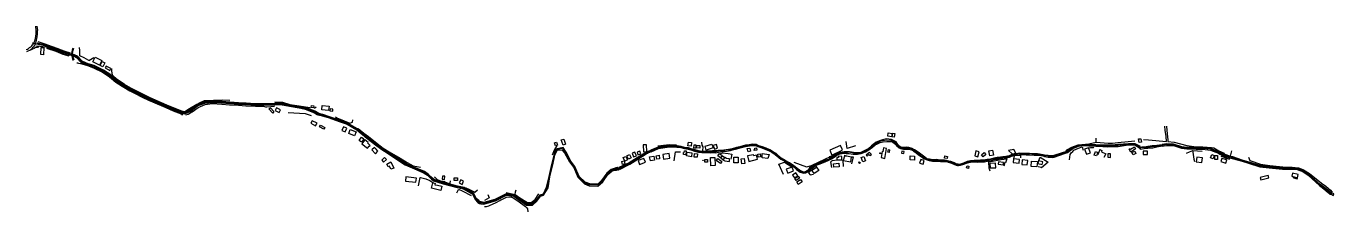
# Model space of a CAD drawing. Header units: metres. Extents: x 597717 to 615580, y 9471410 to 9478852.
# Drawn here: x 597717 to 601884, y 9478259 to 9478852 of the extents above; entities that cross this region are included whole.
import ezdxf

# ---------------------------------------------------------------- set-up
doc = ezdxf.new("R2010")
doc.units = ezdxf.units.M
for name, color, linetype in [('BORDE DE VIA EXIST', 1, 'Continuous'), ('canal de regadio', 144, 'Continuous'), ('cerco', 36, 'Continuous'), ('muros', 3, 'Continuous'), ('OBRAS DE ARTE', 5, 'Continuous'), ('pilon de agua', 162, 'Continuous'), ('VIVIENDA', 6, 'Continuous')]:
    doc.layers.add(name, color=color, linetype=linetype)

msp = doc.modelspace()

# ---------------------------------------------------------------- hatches: boundary and pattern name
at = {"layer": 'OBRAS DE ARTE'}
h = msp.add_hatch(dxfattribs=at)
h.set_pattern_fill('AR-CONC', color=256, scale=0.01)
h.paths.add_polyline_path([(598660, 9478571.1), (598658.3, 9478566.1), (598654.2, 9478566.4), (598647.2, 9478568.9), (598648.4, 9478572), (598649.4, 9478575.1), (598656.3, 9478572)])
h = msp.add_hatch(dxfattribs=at)
h.set_pattern_fill('AR-CONC', color=256, scale=0.01)
h.paths.add_polyline_path([(601342.3, 9478473.5), (601343, 9478468.1), (601326.1, 9478465), (601312.4, 9478462.1), (601297.1, 9478460.8), (601285.4, 9478459.7), (601273.6, 9478457.7), (601273.5, 9478460.4), (601273.1, 9478464.6), (601284.9, 9478466.3), (601296.7, 9478468.7), (601311.3, 9478470.5), (601326, 9478471.2)])
h = msp.add_hatch(dxfattribs=at)
h.set_pattern_fill('AR-CONC', color=256, scale=0.01)
h.paths.add_polyline_path([(601342.3, 9478473.5), (601343, 9478468.1), (601326.1, 9478465), (601312.4, 9478462.1), (601297.1, 9478460.8), (601285.4, 9478459.7), (601273.6, 9478457.7), (601273.5, 9478460.4), (601273.1, 9478464.6), (601278.8, 9478466.4), (601284.9, 9478466.3), (601296.7, 9478468.7), (601311.3, 9478470.5), (601326, 9478471.2)])
h = msp.add_hatch(dxfattribs=at)
h.set_pattern_fill('AR-CONC', color=256, scale=0.01)
h.paths.add_polyline_path([(599710.6, 9478455.8), (599712.1, 9478450.9), (599700.9, 9478446.3), (599699.1, 9478451.1), (599705.4, 9478453.7)])
h = msp.add_hatch(dxfattribs=at)
h.set_pattern_fill('AR-CONC', color=256, scale=0.01)
edge = h.paths.add_edge_path()
edge.add_line((599597.9, 9478398.9), (599597.6, 9478398))
edge.add_line((599597.6, 9478398), (599594.8, 9478397.5))
edge.add_line((599594.8, 9478397.5), (599593.2, 9478397.2))
edge.add_line((599593.2, 9478397.2), (599594.2, 9478391.4))
edge.add_line((599594.2, 9478391.4), (599601.5, 9478392.1))
edge.add_line((599601.5, 9478392.1), (599608.8, 9478393.5))
edge.add_line((599608.8, 9478393.5), (599606.6, 9478399.3))
h = msp.add_hatch(dxfattribs=at)
h.set_pattern_fill('AR-CONC', color=256, scale=0.01)
h.paths.add_polyline_path([(599168.3, 9478284.7), (599168.9, 9478287.4), (599169, 9478290.2), (599165.2, 9478291.5), (599161.3, 9478295.2), (599159.9, 9478292.3), (599158.9, 9478288.3), (599163.5, 9478285.9)])

# ---------------------------------------------------------------- linework, layer by layer
at = {"layer": 'BORDE DE VIA EXIST', "flags": 128}
for points, elevation in [([(598649.4, 9478575.1), (598639.7, 9478580.1), (598608.9, 9478591.5), (598588.4, 9478595.1), (598558.1, 9478600.5), (598534.3, 9478605.5), (598521.8, 9478606), (598509.9, 9478604.5), (598474.2, 9478603.8), (598448.4, 9478603.5), (598419, 9478605.5), (598395, 9478606.7), (598367.1, 9478609.4), (598342.9, 9478611.3), (598310.2, 9478612.6), (598286.5, 9478610.6), (598262.4, 9478600.4), (598239.9, 9478584.7), (598223.5, 9478577), (598214, 9478577.4), (598189.1, 9478587.3), (598165.8, 9478597.7), (598130.1, 9478613.3), (598110.2, 9478622), (598090.2, 9478631.4), (598068.5, 9478642.4), (598052.3, 9478650.8), (598030.2, 9478664.1), (598006.4, 9478679.3), (597987.4, 9478696.6), (597963.7, 9478711.6), (597934.5, 9478725.7), (597914.9, 9478730.9), (597895.5, 9478739.6), (597880.8, 9478756.1), (597866.5, 9478762.7), (597863.6, 9478762.7), (597855.9, 9478763.8), (597836.7, 9478768.8), (597814.7, 9478778.2), (597782.4, 9478789.9), (597752.2, 9478797)], 360.7), ([(597750.3, 9478788.8), (597781.4, 9478785.3), (597813, 9478774.5), (597835.2, 9478764.8), (597854.5, 9478759.7), (597863.2, 9478758.7), (597866.8, 9478758.5), (597877.3, 9478751.6), (597892.2, 9478736.1), (597913.6, 9478727.2), (597932.7, 9478721.2), (597961.4, 9478707.5), (597985.1, 9478693.4), (598004.4, 9478676.2), (598027.1, 9478659.8), (598050.6, 9478647.8), (598066.9, 9478639), (598088.1, 9478627.3), (598109.1, 9478618.8), (598128.3, 9478609.3), (598163.7, 9478593.2), (598187, 9478583), (598212.5, 9478572.9), (598223.9, 9478572.1), (598242.8, 9478580.6), (598263.9, 9478597.5), (598286.9, 9478605.9), (598310.2, 9478608)], 338.2), ([(598310.2, 9478608), (598342, 9478606.5), (598366.9, 9478604.8), (598394.7, 9478602.3), (598418.4, 9478601.5), (598449.6, 9478599.7), (598474.8, 9478599.5), (598510.5, 9478600.6), (598522.4, 9478601.5), (598533.8, 9478600.8), (598557.1, 9478596.2), (598587.9, 9478591.1), (598607.9, 9478586.4), (598636.8, 9478574.9), (598647.2, 9478568.9)], 338.2), ([(598658.3, 9478566.1), (598662.1, 9478565.4), (598683.6, 9478559), (598716.5, 9478547.3), (598741.6, 9478538.2), (598772.4, 9478520.4), (598786.2, 9478509.2), (598790.6, 9478505.2), (598804.5, 9478493.6), (598831.9, 9478472.4), (598852.6, 9478457.8), (598872.1, 9478445.1), (598905.9, 9478423.1), (598926.4, 9478409.1), (598949, 9478399.7), (598973.6, 9478388.2), (598987, 9478382.1), (598997.8, 9478375.8), (599010.4, 9478363.2), (599017.3, 9478358.2), (599048.5, 9478348.4), (599092.9, 9478336.6), (599111.7, 9478331.9), (599141.9, 9478314.7), (599149.9, 9478298.6), (599158.9, 9478288.3)], 360.7), ([(599161.3, 9478295.2), (599153.7, 9478300.9), (599145.4, 9478317.7), (599114.8, 9478336.2), (599093.9, 9478340.7), (599049.9, 9478352.2), (599019.6, 9478362.2), (599013.7, 9478366.3), (599000.6, 9478379.5), (598988.7, 9478388), (598975.8, 9478393.3), (598950.8, 9478402.4), (598929.3, 9478412.9), (598908.7, 9478427.1), (598874.6, 9478448.4), (598855.1, 9478460.7), (598835.4, 9478475), (598807.7, 9478496.8), (598793.3, 9478507.9), (598788.1, 9478511.7), (598774.9, 9478523.4), (598742.9, 9478541.6), (598717.8, 9478551.4), (598685, 9478562.5), (598664.1, 9478569.5), (598660, 9478571.1)], 378.3), ([(599593.2, 9478397.2), (599584.1, 9478394.5), (599570, 9478381.8), (599553.8, 9478359.3), (599542.1, 9478346.7), (599515.6, 9478347.9), (599501.6, 9478353.3), (599481.5, 9478371.5), (599468.1, 9478403.2), (599455.1, 9478421), (599440.7, 9478449.4), (599430.7, 9478464.3), (599407.8, 9478458.7), (599401.2, 9478440.2), (599394, 9478409.8), (599384.8, 9478371.5), (599377.1, 9478336), (599366.6, 9478315.6), (599356.8, 9478311.9), (599343.8, 9478295.3), (599330.4, 9478285.8), (599316.4, 9478285.5), (599291.8, 9478301.8), (599276.4, 9478312.8), (599249, 9478316.5), (599213.2, 9478298.4), (599178, 9478288.4), (599169, 9478290.2)], 394.4), ([(601273.8, 9478467.8), (601256.6, 9478476), (601234.9, 9478476.1), (601202.1, 9478473.3), (601183.4, 9478472), (601169.6, 9478471.2), (601153.5, 9478472), (601108.8, 9478474.3), (601086.6, 9478473.2), (601074.6, 9478471.6), (601056, 9478463), (601040.1, 9478452.8), (600997.3, 9478438.3), (600992.8, 9478437.9), (600984.6, 9478437.1), (600979.4, 9478438.3), (600967.7, 9478439.8), (600962.6, 9478440.8), (600956.5, 9478442.1), (600951.7, 9478442.9), (600944.6, 9478443.6), (600934, 9478443.7), (600919.8, 9478445.2), (600908.9, 9478445.4), (600897.3, 9478445.5), (600886.9, 9478445.6), (600875.6, 9478444.2), (600869.4, 9478442.4), (600861, 9478440.4), (600854.4, 9478437.6), (600843.7, 9478435.3), (600833.8, 9478434.2), (600826.4, 9478433.4), (600816.5, 9478432), (600805.8, 9478430.2), (600795.1, 9478427.4), (600784.3, 9478425.5), (600774, 9478423.7), (600763.2, 9478423.4), (600751.5, 9478422.8), (600742.7, 9478422.8), (600730.6, 9478421.4), (600720.8, 9478419.2), (600708.7, 9478414.4), (600699.3, 9478410.8), (600694.6, 9478410.3), (600691.4, 9478411.3), (600687.1, 9478411.5), (600679.7, 9478414.8), (600668, 9478419.1), (600661.4, 9478421), (600654.2, 9478422.6), (600648.2, 9478424.2), (600635.5, 9478424.3), (600621.1, 9478425.5), (600610.3, 9478425.1), (600600, 9478426.7), (600594.6, 9478427.5), (600591, 9478429.5), (600584.8, 9478433), (600577.2, 9478440.1), (600568.5, 9478445.6), (600561.1, 9478451.5), (600552, 9478456.9), (600545, 9478461.4), (600534.3, 9478464.5), (600525.4, 9478465.3), (600517.7, 9478464), (600511.6, 9478464.7), (600508.5, 9478465.1), (600505.7, 9478467.7), (600499.2, 9478473.9), (600493.8, 9478482.1), (600487.2, 9478485.6), (600478.8, 9478489.4), (600463.3, 9478491.6), (600450.2, 9478489.2), (600440.4, 9478485.9), (600430.3, 9478481.3), (600424.1, 9478476.8), (600415.1, 9478470), (600404.2, 9478460.3), (600393.8, 9478454.5), (600380.8, 9478448.6), (600370.2, 9478447.1), (600357.2, 9478448.1), (600344.3, 9478450.4), (600334.4, 9478450.1), (600328.1, 9478450.6), (600314.6, 9478447.9), (600302.9, 9478443.1), (600293.5, 9478437.5), (600284.5, 9478432.6), (600277.5, 9478425.6), (600266, 9478423.5), (600247, 9478415.5), (600236.4, 9478411), (600226.5, 9478405.3), (600218.3, 9478400.9), (600213.8, 9478393.9), (600209.6, 9478389.5), (600204.1, 9478386.6), (600199.1, 9478385.9), (600195.5, 9478386.8), (600189.3, 9478390), (600185, 9478391.5), (600178, 9478397.3), (600165.7, 9478407), (600153.4, 9478414.9), (600139.9, 9478423), (600127.2, 9478430.2), (600110.4, 9478445), (600098.9, 9478451.9), (600090.4, 9478457.3), (600079, 9478461.9), (600066.7, 9478466.3), (600055.7, 9478469.9), (600047.9, 9478473.3), (600039.7, 9478474.2), (600033.7, 9478474.6), (600024.6, 9478473), (600012.8, 9478471.4), (599994.6, 9478466.5), (599984.6, 9478464.1), (599970.6, 9478459.9), (599964.9, 9478459.3), (599951, 9478457.2), (599943.3, 9478455.7), (599938.3, 9478455.1), (599925.8, 9478454.3), (599918.2, 9478453.5), (599907.8, 9478453.3), (599899.2, 9478452.8), (599886.8, 9478452.4), (599874.3, 9478451.5), (599862.6, 9478453.7), (599851.8, 9478456.4), (599839.5, 9478459.7), (599831.1, 9478462.7), (599818.2, 9478464.1), (599807.3, 9478467.3), (599794.7, 9478469.2), (599781.6, 9478470.7), (599769.4, 9478470.7), (599734.4, 9478465.5), (599710.6, 9478455.8)], 408.7), ([(599712.1, 9478450.9), (599734.7, 9478460.6), (599769.6, 9478466.5), (599781.4, 9478466.4), (599794.2, 9478465.7), (599807, 9478463.7), (599817.8, 9478461), (599829.9, 9478458.4), (599838.9, 9478456.3), (599850.4, 9478453), (599862.4, 9478448.9), (599874, 9478447.9), (599887.3, 9478448), (599899.7, 9478447.5), (599908.2, 9478448), (599918.4, 9478447.5), (599926.6, 9478448.8), (599939, 9478451.6), (599943.2, 9478451.8), (599951.8, 9478453), (599965.1, 9478454.6), (599971.5, 9478456.3), (599985.3, 9478460), (599995.4, 9478462.7), (600012.9, 9478467.5), (600025.5, 9478470), (600033.8, 9478471.1), (600039.8, 9478471.1), (600046.8, 9478469.3), (600055.1, 9478466.6), (600065.1, 9478462.7), (600078, 9478458), (600088.6, 9478453.9), (600097, 9478448.9), (600108, 9478441.8), (600125.4, 9478427.2), (600138.6, 9478420.8), (600151.5, 9478412.7), (600163.9, 9478404.7), (600175.8, 9478394.5), (600182.7, 9478388.7), (600187.1, 9478385.8), (600194.7, 9478383), (600199.3, 9478382.3), (600205.6, 9478383.1), (600212.1, 9478386.8), (600217, 9478390.5), (600221.9, 9478396.8), (600228.6, 9478401.9), (600238.2, 9478407.5), (600248.4, 9478411.1), (600266.7, 9478418.3), (600278.7, 9478423.5), (600287.8, 9478428.1), (600296.2, 9478433), (600304.4, 9478439.9), (600315.4, 9478443.9), (600328.1, 9478446), (600334.3, 9478445), (600344.1, 9478445), (600356.7, 9478442.5), (600370.3, 9478442.6), (600382.3, 9478444.9), (600396.1, 9478450), (600406.6, 9478457.3), (600417.8, 9478465.5), (600427.2, 9478472.4), (600433.7, 9478475.5), (600442.9, 9478479.8), (600452.4, 9478482.1), (600463.5, 9478483.8), (600477.4, 9478483.5), (600482.9, 9478480.9), (600488.7, 9478477.3), (600494.8, 9478470.2), (600503.7, 9478463.1), (600507.5, 9478461.1), (600511.6, 9478460.4), (600517.3, 9478459.2), (600524.8, 9478459.4), (600533.6, 9478458.4), (600542.7, 9478456.6), (600549.8, 9478452.2), (600557.9, 9478447.5), (600565.4, 9478441.2), (600573.5, 9478435.7), (600582.3, 9478428.8), (600589.1, 9478425.6), (600592.8, 9478424.4), (600598.6, 9478422.8), (600610.2, 9478420.8), (600620.6, 9478420.7), (600635.6, 9478419.8), (600647.6, 9478419.5), (600654, 9478419), (600660.1, 9478416.9), (600667.1, 9478414.9), (600677.3, 9478410.8), (600685.1, 9478407.3), (600689.3, 9478406.6), (600693, 9478406.3), (600699.6, 9478407.5), (600710.2, 9478411), (600721.8, 9478415.4), (600731.3, 9478417.3), (600743.4, 9478418.8), (600752.5, 9478417.1), (600763, 9478418.3), (600775.3, 9478418.7), (600785.1, 9478420.9), (600796.6, 9478422.5), (600806.2, 9478426.3), (600817.6, 9478427.2), (600826.9, 9478429.4), (600834.2, 9478430.4), (600844.4, 9478431.2), (600855.4, 9478433.5), (600862.3, 9478436.1), (600870.4, 9478439), (600876.1, 9478440.1), (600887.6, 9478441.2), (600897.3, 9478441.5), (600908.8, 9478441.2), (600919.5, 9478441.2), (600933.9, 9478440), (600944, 9478439.8), (600951.4, 9478439.6), (600956.1, 9478439.1), (600961.8, 9478437.1), (600967.2, 9478435.6), (600978.6, 9478433.7), (600984.4, 9478433), (600992.7, 9478432.6), (600997.9, 9478432.9), (601034.1, 9478445.8), (601041, 9478448.7), (601057.7, 9478460.5), (601075.4, 9478468.7), (601087.1, 9478470.4), (601108.7, 9478469.6), (601152.9, 9478467.8), (601168.3, 9478466.7), (601181.9, 9478467.6), (601201.8, 9478467.9), (601234.6, 9478472.4), (601255.8, 9478472.6), (601271.1, 9478462.1)], 391.8), ([(601879.7, 9478321.5), (601876.3, 9478323.2), (601861.6, 9478335.3), (601846.6, 9478345.9), (601810.7, 9478378.5), (601792.5, 9478391), (601780.6, 9478395.3), (601775.7, 9478396.9), (601756.6, 9478398.4), (601727.4, 9478399), (601684.9, 9478402.8), (601655.8, 9478406.3), (601620, 9478417.6), (601598.4, 9478423.3), (601568.1, 9478434.6), (601548.7, 9478437.9), (601528.1, 9478447.6), (601522.5, 9478450.4), (601498.5, 9478461.1), (601471.6, 9478463.1), (601451.6, 9478463.9), (601421.4, 9478464.6), (601405.2, 9478466.7), (601379.3, 9478474.9), (601356.5, 9478475.5), (601342.3, 9478473.5)], 414.3), ([(601343, 9478468.1), (601356.5, 9478470.9), (601378.7, 9478470.3), (601404.3, 9478462.6), (601421.1, 9478459.7), (601451, 9478459), (601471.2, 9478458.5), (601497.4, 9478456.2), (601522.2, 9478445.9), (601526.6, 9478443), (601546.5, 9478433.6), (601566.5, 9478429.2), (601597.8, 9478420.3), (601618.2, 9478414.6), (601654.2, 9478402.1), (601684.2, 9478399), (601726.5, 9478394.7), (601755.7, 9478394.9), (601773.3, 9478393.8), (601779.4, 9478392.2), (601791.3, 9478387.7), (601808.5, 9478376.1), (601844.8, 9478343.4), (601859.2, 9478332.6), (601873.6, 9478319.9), (601877.4, 9478315.3)], 408.9), ([(599168.3, 9478284.7), (599178.2, 9478283.4), (599214.9, 9478294.2), (599249.7, 9478312.1), (599274, 9478308.5), (599288.8, 9478298.1), (599314.3, 9478279.9), (599333.4, 9478280), (599347, 9478293.2), (599358.8, 9478308.6), (599368.1, 9478312.2), (599383, 9478335.6), (599388.6, 9478370.3), (599398, 9478409.1), (599404.5, 9478439.3), (599411.3, 9478455.7), (599426.9, 9478457.2), (599435, 9478447.3), (599451.4, 9478418.4), (599464.6, 9478400.7), (599477.3, 9478369.9), (599499.2, 9478348.5), (599513.8, 9478341.6), (599541.7, 9478340.8), (599557.9, 9478354.9), (599573.2, 9478378.2), (599586.1, 9478389), (599594.2, 9478391.4)], 378.4), ([(599699.1, 9478451.1), (599695.1, 9478448.2), (599667.6, 9478431.7), (599641.3, 9478415.5), (599608.9, 9478400.1)], 391.8), ([(599610.6, 9478394), (599643.4, 9478411.4), (599669.5, 9478427.3), (599696.2, 9478443.7), (599700.9, 9478446.3)], 394.4)]:
    msp.add_lwpolyline(points, dxfattribs=dict(at, elevation=elevation))
at = {"layer": 'canal de regadio', "flags": 128}
for points in [[(597867.4, 9478742.3), (597865.1, 9478751.7), (597864.6, 9478754.6), (597863.2, 9478757.9), (597862.7, 9478764.4), (597863.5, 9478770.2), (597865.1, 9478775.7), (597866.7, 9478782.5)], [(597869.8, 9478742.9), (597867.5, 9478752.2), (597867, 9478755.3), (597865.6, 9478758.5), (597865.2, 9478764.3), (597866, 9478769.7), (597867.6, 9478775.1), (597869.1, 9478781.9)]]:
    msp.add_lwpolyline(points, dxfattribs=at)
at = {"layer": 'cerco', "flags": 128}
for points in [[(597858.1, 9478765.6), (597838.3, 9478771.5), (597815.8, 9478780.2), (597774.4, 9478795.2), (597755.5, 9478801.3)], [(597747.3, 9478783.2), (597742.7, 9478780.3), (597737.6, 9478777.9), (597733.5, 9478775.7)], [(597781.8, 9478781.6), (597812.1, 9478771.9), (597834, 9478762), (597853.6, 9478756.6)], [(597917, 9478742.2), (597901.8, 9478750.1), (597888.6, 9478757), (597888.4, 9478765.9), (597888.2, 9478773.9), (597887.8, 9478783.9)], [(597878.7, 9478734.5), (597881, 9478734.5), (597883.7, 9478733.8), (597890, 9478732), (597913, 9478725.6), (597931.8, 9478719), (597960.3, 9478704.9), (597983.3, 9478689.7), (598003, 9478672.8), (598023.6, 9478660), (598047.9, 9478645.5), (598064.6, 9478636.3), (598086.9, 9478625.3), (598107.9, 9478614.9), (598127.4, 9478607), (598163, 9478591.5), (598186.6, 9478581.3), (598211.7, 9478571.5), (598214.7, 9478569.2), (598214.8, 9478568.3), (598214.3, 9478566.2)], [(598366.9, 9478614.5), (598343.3, 9478615.7), (598285.7, 9478613), (598268.9, 9478605.7), (598261.6, 9478601.8), (598238.1, 9478587.2), (598223.5, 9478578.2), (598214.4, 9478580.3), (598189.7, 9478589.9), (598166.3, 9478599.4), (598131.9, 9478614.3), (598110.6, 9478624.4), (598070.3, 9478644.1), (598053.5, 9478653.1), (598031.4, 9478665.2), (598007.1, 9478681.7), (597992.1, 9478695), (597990.6, 9478709), (597990.5, 9478716.8)], [(598226.3, 9478568.7), (598234.5, 9478570.8), (598242.4, 9478575.7), (598246.5, 9478578.1), (598266.4, 9478592.4), (598273.3, 9478595.1), (598288, 9478601.4), (598310.8, 9478605.1), (598341.2, 9478603), (598366.5, 9478600.7), (598394.5, 9478599.3), (598418.6, 9478597.7), (598449.4, 9478595.9), (598474.7, 9478595.7), (598481.4, 9478594.5), (598485.7, 9478594), (598509.9, 9478596.5)], [(599190, 9478314.3), (599194.3, 9478304), (599179.4, 9478295.5)], [(599248.7, 9478320.5), (599277.3, 9478314.3), (599278.5, 9478322.9), (599280.7, 9478328.6)], [(599277.3, 9478314.3), (599293, 9478303.4), (599317.6, 9478288.9), (599329.3, 9478288.6), (599341.1, 9478297.7), (599353.8, 9478315.9)]]:
    msp.add_lwpolyline(points, dxfattribs=at)
for points, elevation in [([(597917, 9478742.2), (597933.1, 9478751.5)], 349), ([(598510.3, 9478610), (598534.7, 9478608.5), (598558.3, 9478602), (598588.7, 9478597.2), (598608.7, 9478593.9), (598623.2, 9478591.9)], 363.9), ([(598636.2, 9478590.6), (598638.6, 9478591.2), (598642.2, 9478593.9)], 360.3), ([(598553, 9478575.9), (598607.6, 9478572.4), (598626.7, 9478566.4)], 364.7), ([(598704.7, 9478562.3), (598708.2, 9478558.5), (598718.9, 9478554.3), (598750.6, 9478542.1), (598758.9, 9478545.2), (598760, 9478552.2)], 364.8), ([(598776.5, 9478524.8), (598794.9, 9478509.5), (598809.6, 9478498.9), (598837.4, 9478477.1), (598856.5, 9478462), (598876.1, 9478450.6), (598910.9, 9478430), (598932.8, 9478415.8), (598952.5, 9478405.2)], 372.3), ([(601282.9, 9478489.8), (601299.6, 9478489), (601356.8, 9478483.7), (601355.2, 9478499), (601352.8, 9478519.4), (601351, 9478532.5)], 408.4), ([(601356.2, 9478532.3), (601357.9, 9478518.4), (601359.9, 9478498.6), (601360.9, 9478489.1), (601361.3, 9478483.1), (601380.5, 9478480.8), (601421, 9478470.1), (601451.6, 9478466.4), (601472, 9478466.4), (601499.7, 9478464.1), (601507.3, 9478463.4), (601524.1, 9478453.2), (601540.1, 9478446.6), (601539.6, 9478443.9), (601560.5, 9478436.9)], 407.7), ([(599397.3, 9478440.5), (599402.8, 9478457), (599405.3, 9478460.8), (599411.3, 9478469)], 393.2), ([(599733.2, 9478469.5), (599769.4, 9478473.8), (599792.8, 9478472.9)], 391.3), ([(599876.3, 9478453.7), (599877.5, 9478466.7), (599875, 9478471.5), (599873.8, 9478481.5)], 392.4), ([(600364.1, 9478469.5), (600337.3, 9478460.5), (600334.1, 9478483.3)], 396.9), ([(601035.5, 9478454.9), (601038.9, 9478456.5), (601054.7, 9478465.2), (601074.3, 9478473), (601086.7, 9478474.2), (601109.2, 9478476)], 403.3), ([(601046.9, 9478425.3), (601049.3, 9478441.6), (601052.3, 9478447.1), (601057.1, 9478451.6), (601060.4, 9478455.7), (601075.3, 9478461.8), (601087.6, 9478466.3), (601091.1, 9478455.2)], 405.4), ([(601109.2, 9478476), (601132.4, 9478481.3), (601131.8, 9478494.1)], 403.3), ([(601132.4, 9478481.3), (601170.3, 9478478.1), (601183.9, 9478478.4), (601201.4, 9478479.7), (601234.3, 9478483.2), (601255.8, 9478485.5)], 403.3), ([(599785.3, 9478422.1), (599789.9, 9478450.6), (599795.9, 9478450.5), (599805.1, 9478450.5)], 394.3), ([(599934.5, 9478444.6), (599939.7, 9478447.1), (599957.7, 9478445.2), (599969.5, 9478442.7)], 392.6), ([(599969.5, 9478442.7), (599965.9, 9478427.1)], 392.6), ([(600167.6, 9478417.5), (600207.7, 9478402.4), (600223.3, 9478406.9), (600248.2, 9478418.6), (600282.2, 9478434.9), (600281.5, 9478435.8)], 396.5), ([(600281.5, 9478435.8), (600288.8, 9478438.1)], 396.5), ([(600287.9, 9478400.5), (600285.4, 9478418.1), (600288.6, 9478422), (600290.1, 9478422.4), (600304.2, 9478424.7), (600323.8, 9478423.5), (600324.6, 9478403.9)], 402), ([(600327.4, 9478439.3), (600340.9, 9478437), (600351.6, 9478434.8), (600356.9, 9478433.9), (600350.7, 9478411.8)], 399.5), ([(600793.5, 9478388.4), (600790.6, 9478398.5), (600789.5, 9478418.7), (600828.5, 9478425.7), (600847.3, 9478427.7)], 407.6), ([(600847.3, 9478427.7), (600842.5, 9478415.2), (600841, 9478416.4), (600837.7, 9478404.5)], 407.6), ([(600891.4, 9478431.2), (600891.6, 9478438.9), (600870.8, 9478437.9), (600868.7, 9478428)], 404.1), ([(600949.3, 9478422.2), (600953.1, 9478433.3), (600978.7, 9478417.2), (600957.3, 9478398.9), (600956.7, 9478399.9), (600946.8, 9478402.5)], 403.4), ([(601420.4, 9478446.2), (601429.8, 9478450.2), (601440.3, 9478454.2), (601470.5, 9478452.5)], 415.4), ([(601440.3, 9478454.2), (601440.3, 9478448.9), (601443.9, 9478427.5), (601446.2, 9478419.5)], 415.4), ([(601530, 9478436.2), (601543.4, 9478432.1), (601542.9, 9478431.2), (601557.5, 9478426.7)], 418.9), ([(601560.5, 9478436.9), (601564.8, 9478453.5)], 407.7), ([(601617.9, 9478433.4), (601622.1, 9478422.8), (601656.6, 9478411), (601686.6, 9478406.8), (601727.9, 9478402), (601757.3, 9478401.1), (601778.1, 9478399.1), (601781.4, 9478397.8), (601793.3, 9478393.3), (601813, 9478381), (601851.7, 9478350.8), (601865.6, 9478340.9), (601880.3, 9478328.3), (601885.5, 9478321.1)], 416), ([(598952.5, 9478405.2), (598976, 9478401.6)], 372.3), ([(600134.2, 9478378.2), (600119.3, 9478411.4), (600137, 9478417.9), (600160.3, 9478402.2)], 396.3), ([(600228.2, 9478394.8), (600223, 9478391.4), (600213.7, 9478383.2), (600219.1, 9478376.9), (600229.5, 9478379.6)], 399.8), ([(600240.4, 9478401.4), (600238.8, 9478405.4), (600226.8, 9478397.9), (600228.2, 9478394.8)], 399.8), ([(598969, 9478342.2), (598971, 9478352.7), (598974.5, 9478368.4), (598975.9, 9478368.6), (598992.7, 9478364.3), (599005.8, 9478358.4), (599014.9, 9478352.3)], 385), ([(599019.5, 9478371), (599021.3, 9478369.4), (599025.6, 9478365.1), (599028.8, 9478361.8), (599041.8, 9478357), (599045.3, 9478356.5), (599048, 9478357.2), (599052.3, 9478355.4), (599052.9, 9478354.1), (599069.3, 9478348.6), (599069.8, 9478350.2), (599070.9, 9478358.1)], 380), ([(599091.7, 9478319.8), (599095.2, 9478326), (599097.2, 9478329.6), (599098.7, 9478330.4), (599108.1, 9478325.9), (599137.8, 9478310.7)], 382.7), ([(599120.5, 9478335.2), (599129.6, 9478330.8), (599149.3, 9478321.6)], 380.8), ([(599149.3, 9478321.6), (599157.3, 9478328.6)], 380.8), ([(599196.3, 9478279.3), (599216.9, 9478288.3), (599228.4, 9478294.8), (599232.2, 9478296.8), (599234.9, 9478298.5), (599250.4, 9478306), (599264.1, 9478306.3), (599271.4, 9478303.3), (599286, 9478293.9), (599310.7, 9478275.6), (599314.4, 9478272.5), (599317.2, 9478268.7), (599318.2, 9478258.6)], 379.2), ([(599180.1, 9478275.4), (599186.6, 9478276.3), (599193.3, 9478278.3), (599196.3, 9478279.3)], 379.2)]:
    msp.add_lwpolyline(points, dxfattribs=dict(at, elevation=elevation))
for points, elevation in [([(598492.1, 9478587.4), (598496.8, 9478590.7), (598507.9, 9478579), (598504.5, 9478574.1)], 362.9), ([(600021.3, 9478450.8), (600018.6, 9478460.6), (600027.2, 9478462.4), (600028.5, 9478452.6)], 393.2), ([(600042.6, 9478457.3), (600042.8, 9478462.2), (600048.2, 9478463), (600049, 9478455.8), (600040.3, 9478454.6), (600040, 9478457)], 393.3), ([(600066.6, 9478445), (600088.8, 9478441.5), (600084.4, 9478429), (600066.3, 9478431.6)], 394.5), ([(600869.3, 9478458.1), (600852.5, 9478454.2), (600863.5, 9478444), (600875.7, 9478445.6)], 402.9), ([(600374, 9478416.5), (600376, 9478418.7), (600379.5, 9478415.4), (600377, 9478413.6)], 400.2)]:
    msp.add_lwpolyline(points, close=True, dxfattribs=dict(at, elevation=elevation))
at = {"layer": 'muros', "flags": 128}
for points in [[(598806.1, 9478495.4), (598792.3, 9478506.5), (598787.3, 9478510.7), (598773.5, 9478522), (598742.4, 9478540), (598717.2, 9478549.4), (598684.3, 9478560.7), (598662.9, 9478567.7), (598654.8, 9478569.2), (598648.3, 9478572), (598638.5, 9478577.5), (598608.3, 9478588.6), (598588, 9478593.1), (598557.7, 9478598.1), (598534, 9478603.1), (598522.2, 9478604.1), (598510.2, 9478602.1), (598474.3, 9478601.6), (598449, 9478601.4), (598418.7, 9478603.5), (598394.9, 9478604.7), (598367.1, 9478606.9), (598342.7, 9478609.1), (598310.4, 9478610.4), (598286.7, 9478608.3), (598269.8, 9478602.7), (598263, 9478599.2), (598242.9, 9478583.6), (598241.2, 9478582.9), (598224, 9478574.4), (598213.2, 9478575.4), (598187.9, 9478584.7), (598164.6, 9478595.1), (598129.2, 9478611.1), (598109.7, 9478620.3), (598089.3, 9478629.7), (598067.9, 9478640.8), (598051.5, 9478649.5), (598028.2, 9478661.9), (598005.6, 9478677.7), (597986.2, 9478695.4), (597962.5, 9478709.6), (597933.7, 9478723.6), (597914.1, 9478729.1), (597893.6, 9478737.9), (597878.9, 9478754.1), (597863.9, 9478760.4), (597855.1, 9478761.9), (597836, 9478767), (597813.9, 9478776.2), (597782, 9478787.6), (597749.7, 9478793.8), (597736.1, 9478797.1)], [(599555.8, 9478356.9), (599541.9, 9478344.1), (599514.8, 9478345), (599500.5, 9478350.7), (599479.6, 9478370.7), (599466.3, 9478402.2), (599453.2, 9478419.6), (599437.9, 9478448.5), (599429.4, 9478461.7), (599409.7, 9478457.1), (599403.1, 9478439.7), (599396.1, 9478409.6), (599386.7, 9478370.9), (599379.4, 9478335.8), (599366.8, 9478313.5), (599358, 9478310.1), (599345.6, 9478294.1), (599332.2, 9478282.8), (599315.4, 9478282.6), (599290.5, 9478300.3), (599275.2, 9478310.8), (599249.4, 9478314.4), (599213.8, 9478296.4), (599178.2, 9478285.9), (599168.9, 9478287.5), (599164.6, 9478289), (599159.9, 9478292.3), (599151.6, 9478300.1), (599144, 9478316.5), (599112.9, 9478334), (599093.5, 9478338.8), (599049.1, 9478350.1), (599019.2, 9478359.9), (599012.1, 9478364.8), (598999.2, 9478377.5), (598988, 9478384.5), (598974.9, 9478390.8), (598949.8, 9478400.9), (598927.7, 9478410.9), (598907.3, 9478424.9), (598873.2, 9478446.6), (598853.8, 9478459.3), (598833.8, 9478473.8), (598806.2, 9478495.4)], [(601885.2, 9478315.9), (601878.5, 9478318.6), (601874.7, 9478321.5), (601860.2, 9478333.9), (601845.6, 9478344.6), (601809.8, 9478377.3), (601792, 9478389.3), (601780, 9478393.9), (601774.6, 9478395.1), (601756.2, 9478396.5), (601727, 9478396.8), (601684.6, 9478400.8), (601655, 9478404.3), (601619.4, 9478416), (601602, 9478420.5), (601598, 9478421.8), (601567.3, 9478431.4), (601547.6, 9478435.9), (601527.2, 9478445.5), (601522.6, 9478448.2), (601498.2, 9478459.1), (601471.1, 9478460.7), (601451.4, 9478461.4), (601421.2, 9478462.2), (601404.7, 9478464.5), (601379, 9478473), (601356.5, 9478473.4), (601342.6, 9478471), (601325.9, 9478467.9), (601311.8, 9478466.7), (601297.1, 9478464.2), (601285.2, 9478462.9), (601272.2, 9478465.4), (601256.1, 9478474.2), (601234.6, 9478474.2), (601202.1, 9478470.7), (601182.2, 9478469.6), (601169.4, 9478469), (601153.2, 9478469.6), (601108.7, 9478472), (601086.8, 9478471.7), (601074.9, 9478470.3), (601057, 9478461.5), (601040.4, 9478450.5), (600997.7, 9478435.4), (600992.5, 9478435.7), (600984.3, 9478434.4), (600978.7, 9478436.2), (600967.4, 9478437.9), (600962.1, 9478439), (600956.2, 9478440.4), (600951.5, 9478441.1), (600944.4, 9478441.8), (600934, 9478442.1), (600919.6, 9478443.5), (600908.8, 9478443.4), (600897.2, 9478443.8), (600887.2, 9478443.5), (600875.8, 9478442.3), (600869.9, 9478440.6), (600861.6, 9478438.3), (600854.9, 9478435.6), (600844, 9478433.4), (600833.9, 9478431.9), (600826.9, 9478431.3), (600816.9, 9478429.6), (600805.8, 9478428.4), (600795.5, 9478425.5), (600784.5, 9478423), (600774.7, 9478421.1), (600763, 9478421), (600752, 9478419.7), (600742.9, 9478420.4), (600731, 9478418.8), (600721.2, 9478417.8), (600709.7, 9478412.4), (600699.3, 9478409), (600693.7, 9478407.9), (600690.2, 9478408.8), (600686, 9478409), (600678.6, 9478413.1), (600667.5, 9478416.9), (600660.6, 9478418.9), (600653.9, 9478420.7), (600647.9, 9478422.2), (600635.6, 9478421.9), (600620.9, 9478423.1), (600610.3, 9478422.6), (600599.5, 9478424.8), (600593.4, 9478425.7), (600590.1, 9478428), (600583.5, 9478430.8), (600575.3, 9478438.4), (600566.9, 9478443.4), (600559.6, 9478449.7), (600550.9, 9478454.3), (600544, 9478459), (600533.9, 9478461.4), (600525, 9478462.2), (600517.4, 9478461.5), (600511.8, 9478462.5), (600508, 9478463.2), (600504.6, 9478465.1), (600497, 9478472), (600490.8, 9478479.6), (600484.8, 9478482.9), (600478, 9478486.8), (600463.2, 9478487.4), (600451.2, 9478485.9), (600441.6, 9478483.1), (600432.2, 9478478.2), (600425.1, 9478475.2), (600416.6, 9478468.1), (600405.3, 9478458.5), (600394.7, 9478452.2), (600381.3, 9478446.8), (600370.2, 9478444.8), (600357.1, 9478445.7), (600344.2, 9478448.8), (600334.5, 9478447.4), (600328, 9478448.2), (600314.9, 9478446.3), (600303.4, 9478441.9), (600295, 9478435.3), (600286.6, 9478430), (600278.1, 9478424.4), (600266.3, 9478421.7), (600247.6, 9478414), (600237.1, 9478409.2), (600227.4, 9478403.7), (600220.2, 9478398.5), (600215.4, 9478392.5), (600210.5, 9478388.1), (600205.1, 9478384.9), (600199.2, 9478384.4), (600195.3, 9478384.8), (600187.9, 9478387.6), (600184.2, 9478390.1), (600176.9, 9478395.8), (600165.1, 9478406), (600152.5, 9478414), (600139.3, 9478421.7), (600126.2, 9478428.7), (600109, 9478443.1), (600097.8, 9478450.6), (600089.4, 9478455.6), (600078.5, 9478459.9), (600065.7, 9478464.2), (600055.5, 9478467.9), (600047.3, 9478471.4), (600039.8, 9478472.6), (600033.6, 9478472.7), (600025.1, 9478471.8), (600013, 9478469.6), (599995.1, 9478464.7), (599984.8, 9478462.1), (599971.1, 9478458.1), (599964.7, 9478457), (599951.5, 9478455.4), (599943.1, 9478453.7), (599938.7, 9478453.2), (599925.9, 9478452), (599918.3, 9478450.6), (599908.2, 9478450.8), (599899.4, 9478449.8), (599886.9, 9478450.3), (599874.1, 9478449.5), (599862.7, 9478451.7), (599851, 9478454.9), (599839.1, 9478458.5), (599830.3, 9478460.4), (599818.2, 9478462.8), (599807.1, 9478465.8), (599794.5, 9478467.2), (599781.6, 9478468.8), (599769.5, 9478468.6), (599734.5, 9478463.3), (599711.4, 9478453.1), (599707, 9478451.3), (599700.1, 9478448.5), (599695.5, 9478446.3), (599668.6, 9478429.6), (599642.3, 9478413.1), (599609.4, 9478397.6), (599601, 9478395.5), (599593.6, 9478393.9), (599584.8, 9478392.1), (599571.3, 9478379.9), (599555.8, 9478356.9)]]:
    msp.add_lwpolyline(points, dxfattribs=at)
at = {"layer": 'OBRAS DE ARTE', "flags": 128}
for points, elevation in [([(598660, 9478571.1), (598658.3, 9478566.1), (598654.2, 9478566.4), (598647.2, 9478568.9), (598648.4, 9478572), (598649.4, 9478575.1), (598656.3, 9478572)], 360.7), ([(601342.3, 9478473.5), (601343, 9478468.1), (601326.1, 9478465), (601312.4, 9478462.1), (601297.1, 9478460.8), (601285.4, 9478459.7), (601273.6, 9478457.7), (601273.5, 9478460.4), (601273.1, 9478464.6), (601284.9, 9478466.3), (601296.7, 9478468.7), (601311.3, 9478470.5), (601326, 9478471.2)], 409), ([(601342.3, 9478473.5), (601343, 9478468.1), (601326.1, 9478465), (601312.4, 9478462.1), (601297.1, 9478460.8), (601285.4, 9478459.7), (601273.6, 9478457.7), (601273.5, 9478460.4), (601273.1, 9478464.6), (601278.8, 9478466.4), (601284.9, 9478466.3), (601296.7, 9478468.7), (601311.3, 9478470.5), (601326, 9478471.2)], 409), ([(599710.6, 9478455.8), (599712.1, 9478450.9), (599700.9, 9478446.3), (599699.1, 9478451.1), (599705.4, 9478453.7)], 391.8), ([(599168.3, 9478284.7), (599168.9, 9478287.4), (599169, 9478290.2), (599165.2, 9478291.5), (599161.3, 9478295.2), (599159.9, 9478292.3), (599158.9, 9478288.3), (599163.5, 9478285.9)], 378.4), ([(601889.1, 9478311.3), (601891.1, 9478316), (601886.1, 9478318.1), (601879.7, 9478321.5), (601877.4, 9478315.3), (601884.6, 9478313.8)], 414.3)]:
    msp.add_lwpolyline(points, close=True, dxfattribs=dict(at, elevation=elevation))
at = {"layer": 'OBRAS DE ARTE', "elevation": 394.5, "flags": 128}
for points in [[(599597.9, 9478398.9), (599597.6, 9478398), (599594.8, 9478397.5), (599593.2, 9478397.2), (599594.2, 9478391.4), (599601.5, 9478392.1), (599608.8, 9478393.5), (599606.6, 9478399.3)], [(599606.6, 9478399.3), (599606.6, 9478399.3), (599605.7, 9478400.3), (599604.9, 9478400.2), (599602.6, 9478399.8), (599600.7, 9478399.5), (599597.9, 9478398.9)]]:
    msp.add_lwpolyline(points, dxfattribs=at)
at = {"layer": 'pilon de agua', "elevation": 394.1}
msp.add_lwpolyline([(599878, 9478422.7), (599877, 9478422.9), (599877.1, 9478423.6), (599878.1, 9478423.5)], close=True, dxfattribs=at)
at = {"layer": 'VIVIENDA', "flags": 128}
for points, elevation in [([(597749.3, 9478838.3), (597748.4, 9478851.4)], 337), ([(597751.2, 9478851.8), (597753.5, 9478837.6)], 336.9), ([(601107.5, 9478463.5), (601113.7, 9478464.7), (601123.8, 9478464.7), (601124.8, 9478463.3)], 407.1), ([(601144.1, 9478457.7), (601137.2, 9478440.6)], 406.2), ([(601144.1, 9478457.7), (601150.5, 9478454.3), (601148.7, 9478450.7), (601162.4, 9478444), (601156.9, 9478432.7)], 406.2), ([(601761.4, 9478367.4), (601762.3, 9478370.8)], 423.2), ([(601761.4, 9478367.4), (601773.9, 9478364.4), (601774.7, 9478367.7)], 423.2)]:
    msp.add_lwpolyline(points, dxfattribs=dict(at, elevation=elevation))
at = {"layer": 'VIVIENDA'}
msp.add_lwpolyline([(597758, 9478784.6), (597753, 9478784.9), (597752.8, 9478783), (597747.3, 9478783.2)], dxfattribs=at)
for points, elevation in [([(597773.3, 9478783.5), (597772.7, 9478760.5), (597763.9, 9478760.7), (597764.5, 9478783.7)], 339.3), ([(597951.2, 9478726.6), (597929.8, 9478737.6), (597937.7, 9478752.9), (597959.1, 9478741.9)], 349.1), ([(597961.9, 9478721.4), (597953.4, 9478725.8), (597959.9, 9478738.4), (597968.4, 9478734.1)], 349.1), ([(597969.3, 9478718.3), (597984.2, 9478710.6), (597987.2, 9478716.6), (597972.3, 9478724.3)], 349.1), ([(598529.3, 9478584.5), (598516.1, 9478591.3), (598511.6, 9478582.5), (598524.8, 9478575.8)], 364.7), ([(598634.6, 9478590.4), (598626.4, 9478591.5), (598627.4, 9478598.8), (598635.5, 9478597.7)], 360.2), ([(598682.5, 9478582.1), (598660.4, 9478584.3), (598661.8, 9478598), (598683.8, 9478595.7)], 362.8), ([(598686.5, 9478581.3), (598695.5, 9478580.4), (598696.1, 9478586.5), (598687.1, 9478587.4)], 363.4), ([(598645.3, 9478542.2), (598630.2, 9478549.9), (598626, 9478541.7), (598641, 9478533.9)], 362.2), ([(598667.2, 9478522.8), (598653.7, 9478529.7), (598656.7, 9478535.6), (598670.2, 9478528.6)], 363.5), ([(598740.6, 9478526.1), (598729.4, 9478530.7), (598724.4, 9478518.4), (598735.5, 9478513.8)], 368.3), ([(598751.6, 9478521.4), (598769.8, 9478513.9), (598764.8, 9478501.6), (598746.6, 9478509.1)], 371), ([(598780.1, 9478486.3), (598787.6, 9478497.4), (598795.1, 9478492.3), (598787.7, 9478481.2)], 373.4), ([(599406.4, 9478469.4), (599403.1, 9478478.6), (599409.7, 9478481), (599413, 9478471.8)], 397.3), ([(599430.7, 9478472.1), (599424.9, 9478488.3), (599433, 9478491.2), (599438.8, 9478475)], 398.8), ([(599687.6, 9478450.5), (599697.7, 9478451), (599696.6, 9478473.2), (599686.5, 9478472.7)], 391.9), ([(599829.1, 9478469.4), (599830.9, 9478481.1), (599840.7, 9478479.7), (599839, 9478468)], 391.2), ([(599855.3, 9478463.3), (599855.7, 9478471.2), (599847.5, 9478471.6), (599847.1, 9478463.6)], 391.8), ([(599867, 9478470.6), (599866.7, 9478462.4), (599856.9, 9478462.8), (599857.2, 9478471)], 391.3), ([(599909.4, 9478462.7), (599887.6, 9478456.1), (599883.9, 9478468.1), (599905.8, 9478474.7)], 393.2), ([(599913.6, 9478459.1), (599923.4, 9478462.1), (599919.9, 9478473.4), (599910.1, 9478470.4)], 392.7), ([(601107.5, 9478463.5), (601095, 9478458.6), (601101.2, 9478442.5), (601113.8, 9478447.4)], 407.1), ([(598861.2, 9478431.9), (598852.3, 9478423.9), (598857.7, 9478417.9), (598866.6, 9478425.9)], 377.4), ([(599617.9, 9478419.3), (599625.6, 9478421.5), (599628.3, 9478412.3), (599620.6, 9478410)], 393.4), ([(599635.8, 9478424.9), (599627.8, 9478421.1), (599622.7, 9478432), (599630.7, 9478435.7)], 393.5), ([(599648.3, 9478430.7), (599639.5, 9478426.5), (599634, 9478438), (599642.8, 9478442.2)], 393.1), ([(599655.9, 9478434.4), (599664.6, 9478437.7), (599660.1, 9478449.6), (599651.4, 9478446.3)], 392.8), ([(599669.6, 9478441.3), (599678.4, 9478444.1), (599675.8, 9478452.3), (599667, 9478449.6)], 392.3), ([(599688.6, 9478429.2), (599670.3, 9478422.4), (599675, 9478410), (599693.3, 9478416.9)], 393.1), ([(599720.4, 9478436.6), (599722.8, 9478423.9), (599709.5, 9478421.4), (599707, 9478434)], 393.2), ([(599727.9, 9478438.1), (599736.9, 9478439.3), (599738.3, 9478428.1), (599729.4, 9478426.9)], 392.8), ([(599769.2, 9478444.8), (599749.3, 9478442.2), (599751.3, 9478427), (599771.2, 9478429.7)], 393.4), ([(599824, 9478453.3), (599822.8, 9478441.3), (599814.5, 9478442), (599815.1, 9478448.5), (599817.2, 9478448.6), (599818.2, 9478453.8)], 392.2), ([(599841.9, 9478447), (599840.1, 9478434.9), (599825.1, 9478437.1), (599826.9, 9478449.2)], 392.3), ([(599849.2, 9478433.7), (599850.1, 9478445), (599859.3, 9478444.3), (599858.4, 9478433)], 393.5), ([(599883.3, 9478417.6), (599883.3, 9478426.2), (599891.5, 9478426.3), (599891.6, 9478417.6)], 394.2), ([(599901.3, 9478431.9), (599914.9, 9478432.3), (599915.8, 9478406.6), (599902.1, 9478406.2)], 394.1), ([(600510.9, 9478446.2), (600518.5, 9478444.7), (600519.7, 9478451), (600512.2, 9478452.5)], 401.4), ([(600538.7, 9478437.6), (600552.6, 9478437), (600552, 9478424.1), (600538.1, 9478424.7)], 406.3), ([(600583.6, 9478423.2), (600572, 9478426.4), (600568.6, 9478414.1), (600580.2, 9478410.9)], 400.4), ([(600649.2, 9478437.1), (600657.2, 9478435.9), (600656.2, 9478429.4), (600648.2, 9478430.6)], 406.1), ([(600754.6, 9478434.9), (600758.6, 9478450.9), (600748.3, 9478453.5), (600744.3, 9478437.4)], 408.3), ([(600771.7, 9478434.9), (600766.5, 9478440.7), (600774.6, 9478447.9), (600779.8, 9478442)], 407.4), ([(600804.1, 9478439.8), (600792.8, 9478437.6), (600789.6, 9478453.4), (600800.9, 9478455.7)], 405.8), ([(600886.5, 9478413.8), (600887.9, 9478425.8), (600868.7, 9478428), (600867.3, 9478416)], 405.1), ([(600913.7, 9478423.2), (600896.1, 9478424.9), (600894.7, 9478410.4), (600912.3, 9478408.7)], 404.3), ([(600925.8, 9478421.1), (600944.5, 9478419.6), (600943.2, 9478402.2), (600924.4, 9478403.7)], 404.1), ([(600948, 9478421.7), (600946.1, 9478412.7), (600960.1, 9478409.8), (600962, 9478418.8)], 403.6), ([(601125.8, 9478439.9), (601130, 9478451.4), (601137.5, 9478448.6), (601133.3, 9478437.1)], 409.2), ([(601177.3, 9478432.7), (601177.5, 9478443.9), (601169.4, 9478444), (601169.3, 9478432.9)], 407.5), ([(601453.1, 9478433.3), (601451.6, 9478418.7), (601469.5, 9478416.8), (601471, 9478431.5)], 416.7), ([(601501.3, 9478441.6), (601508.9, 9478438.8), (601505.1, 9478428.5), (601497.4, 9478431.3)], 417.4), ([(601510.6, 9478438.9), (601518.8, 9478438.8), (601518.8, 9478426.1), (601510.6, 9478426.1)], 418.6), ([(601530.1, 9478419.4), (601546.4, 9478414.5), (601549.4, 9478424.5), (601533.1, 9478429.4)], 420.1), ([(600718.7, 9478398.8), (600720.4, 9478406), (600726.1, 9478404.6), (600724.3, 9478397.4)], 411.9), ([(600811.3, 9478414), (600792.7, 9478413.1), (600793.3, 9478398.9), (600811.9, 9478399.7)], 406.1), ([(600836.7, 9478416.5), (600820, 9478418.5), (600819.1, 9478410.8), (600835.8, 9478408.8)], 404.6), ([(601777.3, 9478378.2), (601759.1, 9478382.6), (601756.6, 9478372.2), (601774.7, 9478367.7)], 422.3), ([(598929.1, 9478370.4), (598927.5, 9478357), (598961, 9478353.2), (598962.5, 9478366.6)], 382.1), ([(599015.2, 9478351.9), (599017.2, 9478351.9), (599022.9, 9478349.7), (599021.9, 9478345.5), (599029.8, 9478343.5), (599043.8, 9478340.3), (599040.5, 9478326.4), (599010.7, 9478334.1)], 381.2), ([(599052, 9478362.4), (599053.2, 9478372.4), (599046.1, 9478373.2), (599045, 9478363.2)], 380.7), ([(599093.5, 9478359.3), (599083.3, 9478359), (599083.1, 9478367.1), (599093.4, 9478367.3)], 381.2), ([(599108.3, 9478346.5), (599113.2, 9478356.3), (599103.9, 9478360.9), (599099, 9478351.2)], 381.4), ([(601657.9, 9478360.5), (601682.9, 9478367.1), (601680.8, 9478375.1), (601655.7, 9478368.5)], 419.3)]:
    msp.add_lwpolyline(points, close=True, dxfattribs=dict(at, elevation=elevation))
for points in [[(600480.1, 9478498), (600466.9, 9478500), (600468.7, 9478511), (600481.8, 9478508.9)], [(600487.3, 9478496.9), (600480.3, 9478498), (600482.2, 9478510), (600489.2, 9478508.9)], [(599924.5, 9478429.5), (599937.7, 9478419.6), (599932.8, 9478413.1), (599919.6, 9478423)], [(599930.1, 9478444.9), (599938.7, 9478438.5), (599933.5, 9478431.6), (599925, 9478438)], [(599939.6, 9478437.6), (599946.4, 9478432.5), (599941, 9478425.2), (599934.1, 9478430.3)], [(599975.9, 9478433.1), (599990, 9478433), (599989.9, 9478414.9), (599975.8, 9478415)], [(600010.7, 9478413), (600001.1, 9478411.6), (599998.6, 9478427.7), (600008.3, 9478429.2)], [(600052, 9478443.2), (600059.7, 9478444.3), (600061.2, 9478434.4), (600053.5, 9478433.3)], [(600381.6, 9478432.2), (600390.3, 9478435.7), (600396.1, 9478421.6), (600387.4, 9478418)], [(600441.5, 9478445), (600442.1, 9478447.5), (600444.1, 9478447), (600443.5, 9478444.5)], [(600472.9, 9478457), (600471.1, 9478448.3), (600466.9, 9478449.2), (600468.8, 9478457.9)], [(600161.8, 9478401.7), (600143, 9478394.6), (600147.5, 9478382.6), (600166.4, 9478389.7)], [(600179.7, 9478374.1), (600173.9, 9478382.8), (600163.4, 9478375.8), (600169.2, 9478367.1)], [(600231.8, 9478380.7), (600224.3, 9478391.9), (600239.1, 9478401.9), (600246.6, 9478390.6)], [(600293.6, 9478412.1), (600311.1, 9478413.9), (600312.2, 9478402.7), (600294.7, 9478400.9)], [(600174.5, 9478358.8), (600169.9, 9478365.6), (600180.8, 9478372.9), (600185.3, 9478366.1)], [(600188, 9478362), (600193.4, 9478354.1), (600181.5, 9478346.1), (600176.2, 9478354.1)]]:
    msp.add_lwpolyline(points, close=True, dxfattribs=at)
at = {"layer": 'VIVIENDA', "flags": 128}
for points, elevation in [([(598812.1, 9478468.1), (598814.6, 9478470.6), (598807.3, 9478478.2), (598808.8, 9478480.2), (598797.9, 9478488.8), (598788.7, 9478475.4), (598806.1, 9478462.3)], 375.4), ([(598839.7, 9478452.1), (598833.7, 9478458.9), (598828.8, 9478464.1), (598820.7, 9478456.3), (598832, 9478444)], 376), ([(601237.4, 9478459), (601240.7, 9478461.1), (601242.1, 9478458.9), (601253.9, 9478465.9), (601257.6, 9478459.6), (601242.8, 9478448.9)], 408.1), ([(601276.4, 9478481.3), (601269.2, 9478480.3), (601267.7, 9478491.4), (601275, 9478492.4)], 408.8), ([(601255.4, 9478452.4), (601259, 9478444.6), (601249.8, 9478440.4), (601246.2, 9478448.2)], 409.4), ([(601281.6, 9478441.5), (601296, 9478441.5), (601296, 9478452.1), (601281.6, 9478452.2)], 411.3), ([(598890, 9478397.7), (598880.6, 9478394.7), (598877.1, 9478404.4), (598872.3, 9478402.9), (598868.2, 9478410.9), (598881.2, 9478418)], 380.8)]:
    msp.add_lwpolyline(points, close=True, dxfattribs=dict(at, elevation=elevation))
for points in [[(600288.8, 9478439.8), (600294.7, 9478442.5), (600314.9, 9478452.7), (600323, 9478456.5), (600315.8, 9478470.7), (600281.8, 9478455.6)], [(600457.7, 9478429.6), (600462.9, 9478461.3), (600453.7, 9478462.7), (600451, 9478450.8), (600449.5, 9478451), (600446.2, 9478431.8)], [(600051.5, 9478427.1), (600048.2, 9478439.7), (600039.1, 9478438.1), (600038.5, 9478441.1), (600019.5, 9478437.1), (600023.7, 9478419.5)], [(600319.9, 9478425.2), (600320.7, 9478435.7), (600309.8, 9478436.4), (600309.5, 9478432.1), (600304.7, 9478432.2), (600304.4, 9478426.1)], [(600351.3, 9478433), (600340.8, 9478435.5), (600328.5, 9478437), (600325, 9478422.3), (600348.9, 9478418.7)], [(600408.3, 9478448.6), (600404.2, 9478445.6), (600404.6, 9478445.1), (600398, 9478439.6), (600401.1, 9478436.6), (600406.9, 9478441.5), (600410.1, 9478438.5), (600414.8, 9478441.5)]]:
    msp.add_lwpolyline(points, close=True, dxfattribs=at)
msp.add_lwpolyline([(599940.9, 9478425.2), (599947.4, 9478421.7), (599961.8, 9478419.3), (599961.4, 9478428.5), (599952.1, 9478429.5), (599946.4, 9478432.5)], dxfattribs=at)
at = {"layer": 'VIVIENDA'}
for centre, radius, start, end in [((597657.1, 9478833.4, 339.2), 92.3, 338.1248, 3.0403), ((597615.4, 9478836.5, 336.9), 138.1, 343.3632, 0.4559), ((597696.8, 9478826.5, 337.6), 53.5, 292.04, 329.1029), ((597703.3, 9478816.3, 336.9), 48.5, 289.1795, 336.4865)]:
    msp.add_arc(centre, radius, start, end, dxfattribs=at)

doc.saveas('drawing.dxf')
